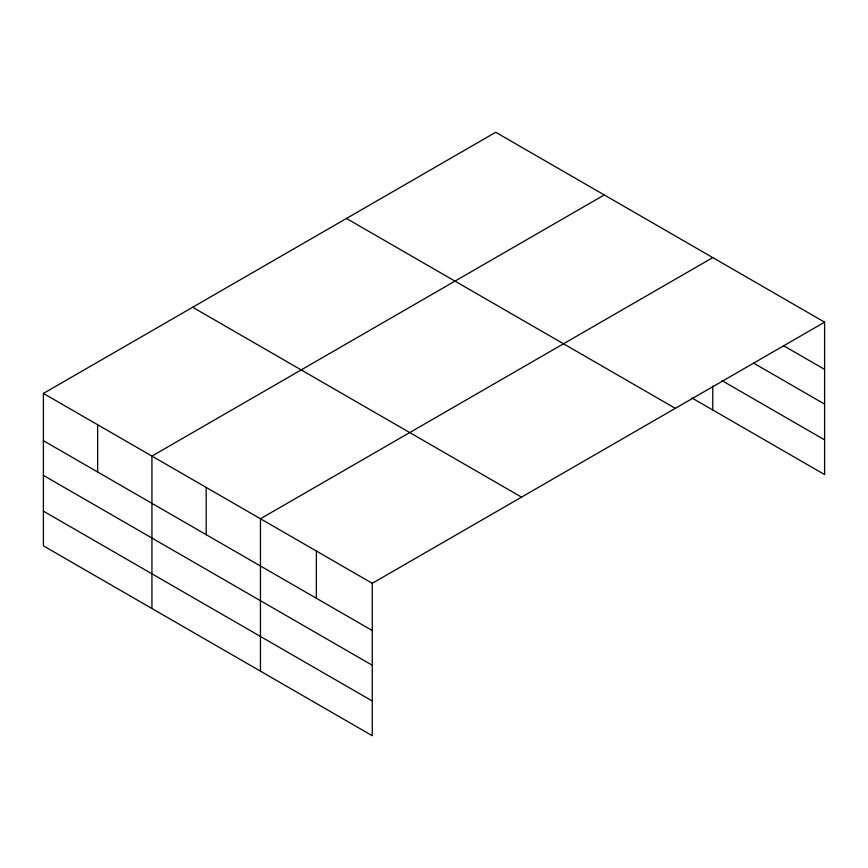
<?xml version="1.0" encoding="UTF-8"?>
<svg xmlns="http://www.w3.org/2000/svg" width="868" height="868" viewBox="0 0 868 868"><rect width="100%" height="100%" fill="white"/><g stroke="black" fill="none" stroke-linecap="round" stroke-linejoin="round"><path stroke-width="1.3" d="M824.6 322.158L495.726 132.283L43.4 393.432L43.4 545.842L372.274 735.717L372.274 583.307L824.6 322.158L824.6 474.568L692.002 398.011M604.258 194.942L151.933 456.091L151.933 608.501M712.78 257.601L260.454 518.749L260.454 671.159M783.837 345.865L824.6 369.399M753.554 363.084L824.6 404.108M722.1 380.683L824.6 439.859M346.462 218.465L675.337 408.34M192.663 307.261L521.538 497.125M43.4 393.432L372.274 583.307M43.4 440.684L372.274 630.548M43.4 475.382L372.274 665.257M43.4 511.144L372.274 701.008M712.78 385.978L712.78 410.011M316.364 551.028L316.364 598.269M206.193 487.425L206.193 534.666M97.661 424.767L97.661 472.008"/></g></svg>
